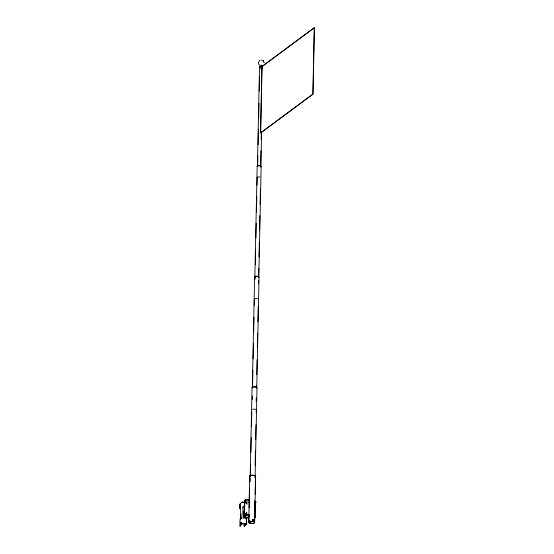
<?xml version="1.0" encoding="UTF-8"?>
<svg xmlns="http://www.w3.org/2000/svg" width="554" height="554" viewBox="0 0 554 554"><rect width="100%" height="100%" fill="white"/><g stroke="black" fill="none" stroke-linecap="round" stroke-linejoin="round"><path stroke-width="0.83" d="M249.03 516.723L246.703 518.447L243.587 517.581L245.928 518.045M249.217 499.992A3.04 1.129 1.2 0 1 249.134 499.784L245.187 499.909L244.681 500.47L244.328 515.088C244.84 515.836 247.437 513.96 248.822 514.791A3.04 1.129 1.2 0 0 248.85 514.895M244.875 514.915L244.459 515.123L244.743 500.719L245.187 499.909M245.657 502.471L246.405 502.81M246.315 502.81C244.813 502.305 246.946 503.406 245.699 502.312M248.975 515.345A3.04 1.129 1.2 0 1 248.815 515.033L248.822 514.791M249.522 500.532A3.04 1.129 1.2 0 1 249.127 500.033L249.134 499.784M248.718 522.332L249.681 476.218M248.864 522.339L249.023 514.652M249.168 507.817L249.584 488.178M249.722 481.343L249.833 476.218M249.522 507.623L249.577 505.04M250.069 481.751L250.138 478.303M250.173 476.579L252.035 387.745M250.429 476.468L250.678 464.363M250.934 452.258L251.239 437.556M251.474 426.317L251.786 411.615M254.605 277.076L252.292 387.523A2.237 0.831 1.2 0 1 254.224 386.789A2.237 0.831 1.2 0 1 256.634 387.385M252.285 399.559L252.354 396.103M252.589 384.857L252.901 370.148M253.136 358.902L253.462 343.335M253.697 332.088L254.009 317.38M254.258 305.268L254.39 299.215M254.854 276.855L257.167 166.408M255.048 279.41L255.117 275.954M255.352 264.729L255.664 250.048M255.913 237.957L256.225 223.276M256.46 212.05L256.786 196.511M257.021 185.285L257.181 177.515M257.416 166.221L259.494 67.069M257.665 166.297L257.88 155.93M258.116 144.698L258.441 129.151M258.676 117.919L258.988 103.238M259.237 91.14L259.549 76.459M260.664 165.494L260.969 150.813M261.204 139.58L261.37 131.81M258.434 283.8L258.503 280.345M258.579 276.889L258.76 268.254M258.995 257.035L259.32 241.489M259.556 230.263L259.861 215.589M260.096 204.364L260.422 188.824M260.892 166.29L261.62 131.804M256.218 401.38L256.287 397.924M256.509 387.551L256.544 385.819M256.779 374.587L257.084 359.892M257.34 347.794L257.645 333.099M257.88 321.86L258.206 306.307M258.822 277.021L261.135 166.567M255.124 465.415L255.429 450.721M255.664 439.474L255.976 424.779M256.225 412.675L256.28 410.078M256.751 387.71L259.064 277.256A2.237 0.831 1.2 0 0 256.107 276.37A2.237 0.831 1.2 0 0 255.159 277.686M254.556 504.375L254.625 500.927M255.117 477.645L256.994 387.952M254.528 522.47A2.832 1.053 1.2 0 0 250.318 521.459A2.832 1.053 1.2 0 0 250.242 523.281A2.832 1.053 1.2 0 0 254.528 522.47L254.972 501.121M255.117 494.286L255.491 476.357M254.674 522.477A2.978 1.108 1.2 0 0 250.242 521.411A2.978 1.108 1.2 0 0 250.166 523.329A2.978 1.108 1.2 0 0 254.674 522.477L255.643 476.357M254.563 501.169L255.9 502.049L255.332 502.949L255.034 517.228C255.553 518.302 255.775 515.857 254.251 516.176M255.581 517.055L255.172 517.263L255.449 502.859L255.9 502.049M244.875 524.278L244.439 526.3L244.266 524.375M246.128 513.953C246.024 514.714 245.838 512.325 245.159 513.863C245.734 515.199 246.668 512.727 245.256 513.537M240.388 507.796L240.048 508.454L239.854 505.698A1.489 0.596 -78.7 0 1 240.187 504.182M253.323 520.178L252.846 520.435L252.679 519.874A2.237 0.831 1.2 0 1 253.407 520.144L253.24 520.4M250.796 522.055C250.013 523.191 249.944 520.705 250.844 521.889M246.585 518.191L246.71 524.222L244.951 525.614L244.75 523.308L244.203 526.252L244.009 523.523M245.547 502.533L246.295 502.61L245.727 503.191M245.339 513.53L245.9 514.084L245.498 513.371M252.61 519.922L253.372 520.012M246.011 514.043L246.08 513.413L245.443 513.399M244.951 525.614L246.454 524.181L246.315 518.219M260.941 60.095L261.827 60.109M240.865 517.782L241.35 517.602L241.115 518.329L240.865 517.782L241.35 517.602M240.879 518.281L241.108 517.554M246.454 524.181L242.957 523.391L240.969 524.818L242.881 523.274L246.731 524.153M252.666 519.825L253.386 520.13M243.171 511.404L243.331 517.997L242.832 507.242L244.833 505.754M244.404 506.301L242.832 507.242M243.088 517.948L246.558 515.372M243.58 517.824L246.488 515.67M248.801 516.473L246.024 518.53L249.037 516.473M259.75 60.282L258.358 62.547L258.711 64.188L259.826 65.365M242.167 502.173L244.965 502.547M260.567 66.743L261.89 66.75M261.71 65.725C262.734 65.247 260.242 64.887 260.615 65.614M260.872 66.743L261.62 66.764M245.18 500.158L249.127 500.033M244.868 515.165L248.815 515.033M253.136 520.435L252.659 519.984M249.965 502.561L245.948 501.758A1.489 1.246 53.4 0 0 244.577 502.873M245.083 502.436L242.23 501.986L240.235 503.711A1.489 0.596 -78.7 0 0 239.619 505.65L239.813 508.406L240.491 505.428L240.761 516.286A2.985 1.198 -78.7 0 1 240.201 519.126A1.24 0.499 -78.7 0 0 239.972 520.303C239.771 536.272 240.865 515.345 240.969 524.818M247.285 514.991L245.678 514.673A1.489 1.246 53.4 0 1 244.369 513.018M254.563 501.418L255.893 502.298M254.244 516.425L255.581 517.304M262.977 60.365L264.3 62.789M240.325 525.192C241.246 526.743 240.948 518.239 241.212 524.867M240.942 513.849L241.004 516.335A2.985 1.198 -78.7 0 1 240.9 517.616M241.101 517.831L241.115 518.329M253.379 521.383A2.486 0.921 1.2 0 1 249.383 520.919M252.825 519.853A2.486 0.921 1.2 0 1 253.594 520.088M253.213 521.314A2.237 0.831 1.2 0 1 249.619 520.892M252.167 388.105A2.486 0.921 1.2 0 1 254.667 386.927A2.486 0.921 1.2 0 1 256.751 388.292M254.958 277.145A1.987 0.734 1.2 0 1 256.966 276.204A1.987 0.734 1.2 0 1 258.621 277.291M257.271 166.692A1.987 0.741 1.2 0 1 258.261 165.812A1.987 0.741 1.2 0 1 260.796 166.103A1.987 0.741 1.2 0 1 260.47 167.066M257.589 166.505A1.738 0.644 1.3 0 1 259.161 165.611A1.738 0.644 1.3 0 1 260.719 166.567M259.66 67.353A1.738 0.644 1.2 0 1 260.491 66.508A1.738 0.644 1.2 0 1 262.804 66.861M260.304 67.29A1.489 0.554 1.2 0 1 259.75 66.847L259.902 66.605A1.489 0.554 1.2 0 1 261.246 66.321A1.489 0.554 1.2 0 1 262.582 66.66M260.262 68.274A1.489 0.554 1.2 0 1 262.139 68.308M257.347 177.799A1.738 0.644 1.2 0 1 257.361 177.245M257.832 177.031A1.738 0.644 1.2 0 1 260.013 177.072M254.487 299.506A1.987 0.741 1.2 0 1 254.584 298.945M255.041 298.731A1.987 0.741 1.2 0 1 257.859 298.841M252.562 409.337A2.237 0.831 1.2 0 1 255.726 409.461M254.611 503.655A1.489 1.246 53.4 0 1 255.29 505.013M255.075 515.158A1.489 1.246 53.4 0 1 254.57 516.134M244.584 514.195A1.489 1.246 53.4 0 1 244.21 513.136L244.425 502.99A1.489 1.246 53.4 0 1 245.159 501.91M255.117 504.853A1.489 1.246 53.4 0 1 255.138 505.13M240.374 503.87A1.489 0.596 -78.7 0 1 240.478 503.752M240.755 518.267A2.985 1.198 -78.7 0 1 240.443 519.174A1.24 0.499 -78.7 0 0 240.374 519.354M250.159 476.738A2.832 1.053 1.2 0 1 252.707 475.235A2.832 1.053 1.2 0 1 255.124 476.856M250.228 476.883A2.978 1.108 1.2 0 1 250.699 475.422A2.978 1.108 1.2 0 1 254.688 475.512A2.978 1.108 1.2 0 1 255.048 476.994M246.274 512.9C246.869 514.465 247.389 511.861 246.274 512.9M246.468 503.676C247.098 505.255 247.506 502.616 246.468 503.676M261.931 66.542L260.539 132.953L312.878 94.111L314.27 27.7L261.931 66.542M262.042 66.563L260.65 132.974L312.996 94.132L314.381 27.721L262.042 66.563M250.145 521.75L250.782 522.221L250.131 521.702M263.635 61.826L263.067 60.608L263.635 61.826"/></g></svg>
